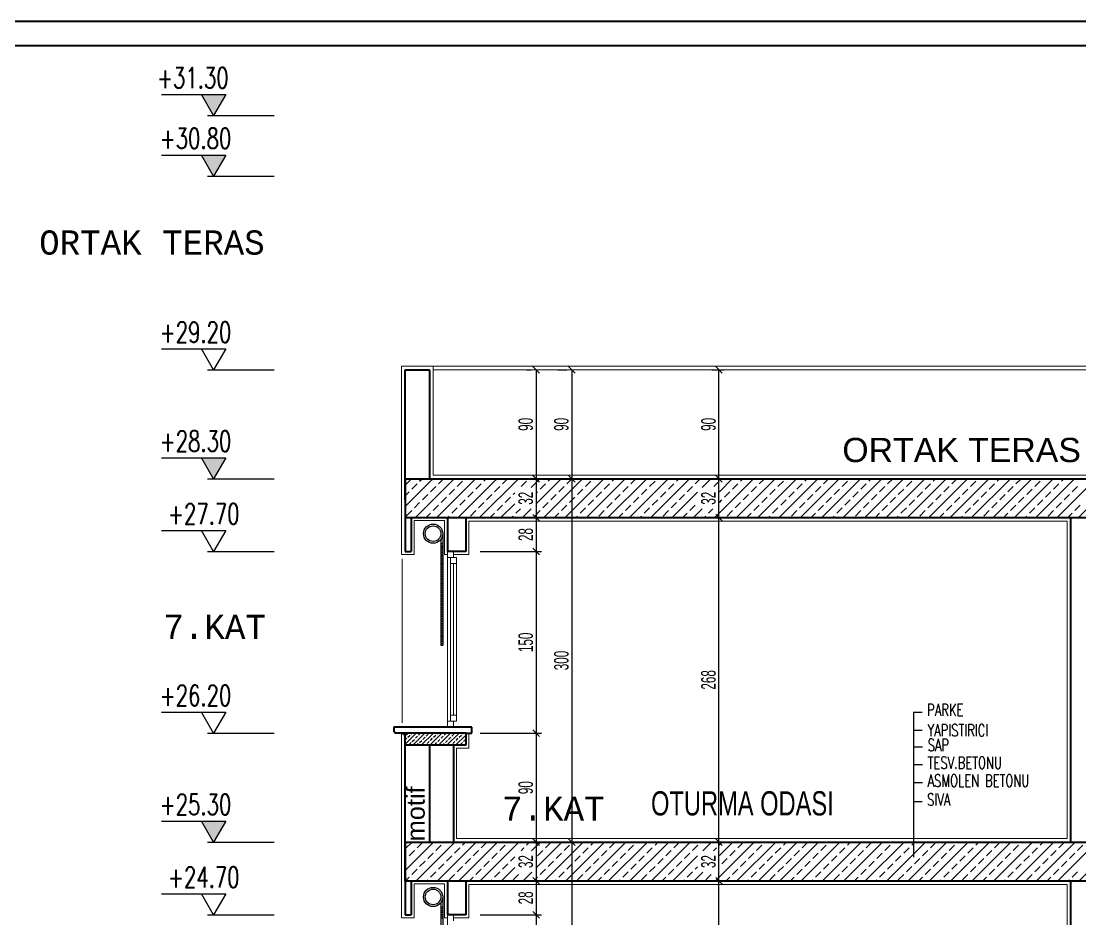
# Model space of a CAD drawing. Header units: inches. Extents: x -7543 to -822, y 102837 to 190349.
# Drawn here: x -827.5463 to -827.3713, y 102837.2912 to 102837.4395 of the extents above; entities that cross this region are included whole.
import ezdxf
from ezdxf.enums import TextEntityAlignment as Align

# ---------------------------------------------------------------- set-up
doc = ezdxf.new("R2010")
doc.units = ezdxf.units.IN
doc.header["$MEASUREMENT"] = 0
doc.layers.get('0').update_dxf_attribs({"lineweight": 25})
for name, color, linetype, lineweight, true_color in [('DUVAR', 7, 'Continuous', 35, 0xfc4642), ('PENCERE', 7, 'Continuous', 18, 0xffb360), ('TEFRİŞ', 7, 'Continuous', 25, 0x78462c)]:
    doc.layers.add(name, color=color, linetype=linetype, lineweight=lineweight, true_color=true_color)
for name, color, linetype, lineweight in [('ICOL', 55, 'Continuous', 25), ('SIVA', 150, 'Continuous', 15), ('TARAMA', 8, 'Continuous', 25), ('YAZI', 7, 'Continuous', 25)]:
    doc.layers.add(name, color=color, linetype=linetype, lineweight=lineweight)
doc.styles.add('arıal', font='arial.ttf', dxfattribs={"width": 0.7})
doc.styles.add('ISIM', font='monos.ttf', dxfattribs={"width": 1.1, "height": 200})
doc.styles.add('KAPı-PEN', font='simplex.shx', dxfattribs={"width": 0.7, "height": 10})
doc.styles.add('OLCU', font='tromand.shx', dxfattribs={"width": 0.6, "height": 12})
doc.styles.add('TURKCE', font='arial.ttf')

# ---------------------------------------------------------------- blocks, each defined once
blk = doc.blocks.new('_Oblique')
at = {"color": 0, "linetype": 'ByBlock', "lineweight": -2}
blk.add_line((-0.5, -0.5), (0.5, 0.5), dxfattribs=at)

msp = doc.modelspace()

# ---------------------------------------------------------------- hatches: boundary and pattern name
at = {"layer": 'ICOL'}
for points in [[(-827.51246, 102837.42735), (-827.51646, 102837.42735), (-827.51446, 102837.42388)], [(-827.51246, 102837.41735), (-827.51646, 102837.41735), (-827.51446, 102837.41388)], [(-827.51246, 102837.36735), (-827.51646, 102837.36735), (-827.51446, 102837.36388)], [(-827.51246, 102837.30735), (-827.51646, 102837.30735), (-827.51446, 102837.30388)]]:
    msp.add_hatch(color=2, dxfattribs=at).paths.add_polyline_path(points)

# ---------------------------------------------------------------- linework, layer by layer
at = {"layer": 'DUVAR'}
for p, q in [((-837.60507, 102837.43946), (-821.98956, 102837.43946)), ((-837.60107, 102837.43546), (-821.99356, 102837.43546)), ((-827.48279, 102837.36388), (-827.48279, 102837.38188)), ((-827.48279, 102837.38188), (-827.47879, 102837.38188)), ((-827.47879, 102837.38188), (-827.47879, 102837.36388)), ((-827.48279, 102837.36388), (-827.27379, 102837.36388)), ((-827.48279, 102837.36043), (-827.48279, 102837.36388)), ((-827.48279, 102837.36388), (-827.48279, 102837.36043)), ((-827.48279, 102837.36388), (-827.48279, 102837.35188)), ((-827.48279, 102837.35748), (-827.27379, 102837.35748)), ((-827.48179, 102837.35748), (-827.48179, 102837.35188)), ((-827.47579, 102837.35748), (-827.47579, 102837.35188)), ((-827.47279, 102837.35748), (-827.47279, 102837.35188)), ((-827.47279, 102837.35748), (-827.47279, 102837.35188)), ((-827.37279, 102837.30388), (-827.37279, 102837.35748)), ((-827.48279, 102837.35188), (-827.48179, 102837.35188)), ((-827.47279, 102837.35188), (-827.47579, 102837.35188)), ((-827.48469, 102837.32288), (-827.48469, 102837.32208)), ((-827.47179, 102837.32288), (-827.48469, 102837.32288)), ((-827.48449, 102837.32208), (-827.48469, 102837.32208)), ((-827.48449, 102837.32208), (-827.48449, 102837.32188)), ((-827.48339, 102837.32188), (-827.48449, 102837.32188)), ((-827.47279, 102837.32188), (-827.48339, 102837.32188)), ((-827.48339, 102837.32188), (-827.48339, 102837.32188)), ((-827.48279, 102837.30388), (-827.48279, 102837.32188)), ((-827.47279, 102837.32188), (-827.47279, 102837.31988)), ((-827.47279, 102837.32188), (-827.47279, 102837.32188)), ((-827.47279, 102837.32188), (-827.47279, 102837.32188)), ((-827.47279, 102837.32188), (-827.47229, 102837.32188)), ((-827.47229, 102837.32188), (-827.47179, 102837.32188)), ((-827.47179, 102837.32188), (-827.47179, 102837.32288)), ((-827.48289, 102837.32178), (-827.48329, 102837.32178)), ((-827.48289, 102837.32178), (-827.48289, 102837.32138)), ((-827.48279, 102837.32128), (-827.48279, 102837.32128)), ((-827.47279, 102837.31988), (-827.48279, 102837.31988)), ((-827.47879, 102837.31988), (-827.47879, 102837.30388)), ((-827.47479, 102837.31988), (-827.47479, 102837.30388)), ((-827.48279, 102837.29748), (-827.48279, 102837.30388)), ((-827.48279, 102837.30388), (-827.27379, 102837.30388)), ((-827.48279, 102837.30043), (-827.48279, 102837.30388)), ((-827.48279, 102837.30388), (-827.48279, 102837.30043)), ((-827.48279, 102837.30388), (-827.48279, 102837.29188)), ((-827.47879, 102837.30388), (-827.27379, 102837.30388)), ((-827.48279, 102837.29748), (-827.27379, 102837.29748)), ((-827.48279, 102837.29748), (-827.27379, 102837.29748)), ((-827.48179, 102837.29748), (-827.48179, 102837.29188)), ((-827.47579, 102837.29748), (-827.47579, 102837.29188)), ((-827.47279, 102837.29748), (-827.47279, 102837.29188)), ((-827.47279, 102837.29748), (-827.47279, 102837.29188)), ((-827.37279, 102837.24388), (-827.37279, 102837.29748)), ((-827.48279, 102837.29188), (-827.48179, 102837.29188)), ((-827.47279, 102837.29188), (-827.47579, 102837.29188))]:
    msp.add_line(p, q, dxfattribs=at)
for centre in [(-827.48329, 102837.32188), (-827.48279, 102837.32138)]:
    msp.add_arc(centre, 0.0001, 180, 270, dxfattribs=at)
at = {"layer": 'ICOL', "color": 2}
for p, q in [((-827.52308, 102837.42735), (-827.51246, 102837.42735)), ((-827.51446, 102837.42388), (-827.51646, 102837.42735)), ((-827.51246, 102837.42735), (-827.51446, 102837.42388)), ((-827.51546, 102837.42388), (-827.50446, 102837.42388)), ((-827.52308, 102837.41735), (-827.51246, 102837.41735)), ((-827.51446, 102837.41388), (-827.51646, 102837.41735)), ((-827.51246, 102837.41735), (-827.51446, 102837.41388)), ((-827.51546, 102837.41388), (-827.50446, 102837.41388)), ((-827.52308, 102837.38535), (-827.51246, 102837.38535)), ((-827.51446, 102837.38188), (-827.51646, 102837.38535)), ((-827.51246, 102837.38535), (-827.51446, 102837.38188)), ((-827.51546, 102837.38188), (-827.50446, 102837.38188)), ((-827.52308, 102837.36735), (-827.51246, 102837.36735)), ((-827.51446, 102837.36388), (-827.51646, 102837.36735)), ((-827.51246, 102837.36735), (-827.51446, 102837.36388)), ((-827.51546, 102837.36388), (-827.50446, 102837.36388)), ((-827.52308, 102837.35535), (-827.51246, 102837.35535)), ((-827.51446, 102837.35188), (-827.51646, 102837.35535)), ((-827.51246, 102837.35535), (-827.51446, 102837.35188)), ((-827.51546, 102837.35188), (-827.50446, 102837.35188)), ((-827.52308, 102837.32535), (-827.51246, 102837.32535)), ((-827.51446, 102837.32188), (-827.51646, 102837.32535)), ((-827.51246, 102837.32535), (-827.51446, 102837.32188)), ((-827.51546, 102837.32188), (-827.50446, 102837.32188)), ((-827.52308, 102837.30735), (-827.51246, 102837.30735)), ((-827.51446, 102837.30388), (-827.51646, 102837.30735)), ((-827.51246, 102837.30735), (-827.51446, 102837.30388)), ((-827.51546, 102837.30388), (-827.50446, 102837.30388)), ((-827.52308, 102837.29535), (-827.51246, 102837.29535)), ((-827.51446, 102837.29188), (-827.51646, 102837.29535)), ((-827.51246, 102837.29535), (-827.51446, 102837.29188)), ((-827.51546, 102837.29188), (-827.50446, 102837.29188))]:
    msp.add_line(p, q, dxfattribs=at)
at = {"layer": 'ICOL', "color": 53}
for p, q in [((-827.46273, 102837.38188), (-827.46197, 102837.38188)), ((-827.45758, 102837.38188), (-827.45608, 102837.38188)), ((-827.43213, 102837.38188), (-827.43009, 102837.38188)), ((-827.46273, 102837.36388), (-827.46197, 102837.36388)), ((-827.46273, 102837.36388), (-827.46197, 102837.36388)), ((-827.45758, 102837.36388), (-827.45608, 102837.36388)), ((-827.45758, 102837.36388), (-827.45608, 102837.36388)), ((-827.43242, 102837.36388), (-827.43009, 102837.36388)), ((-827.43242, 102837.36388), (-827.43009, 102837.36388)), ((-827.46403, 102837.35748), (-827.46029, 102837.35748)), ((-827.46403, 102837.35748), (-827.46029, 102837.35748)), ((-827.43252, 102837.35748), (-827.43009, 102837.35748)), ((-827.43252, 102837.35748), (-827.43009, 102837.35748)), ((-827.47039, 102837.35188), (-827.46029, 102837.35188)), ((-827.47039, 102837.35188), (-827.46029, 102837.35188)), ((-827.47039, 102837.32188), (-827.46029, 102837.32188)), ((-827.47039, 102837.32188), (-827.46029, 102837.32188)), ((-827.46151, 102837.30388), (-827.46029, 102837.30388)), ((-827.46151, 102837.30388), (-827.46029, 102837.30388)), ((-827.45764, 102837.30388), (-827.45608, 102837.30388)), ((-827.45764, 102837.30388), (-827.45608, 102837.30388)), ((-827.43412, 102837.30388), (-827.43009, 102837.30388)), ((-827.43412, 102837.30388), (-827.43009, 102837.30388)), ((-827.46163, 102837.29748), (-827.46029, 102837.29748)), ((-827.46163, 102837.29748), (-827.46029, 102837.29748)), ((-827.43421, 102837.29748), (-827.43009, 102837.29748)), ((-827.43421, 102837.29748), (-827.43009, 102837.29748)), ((-827.47039, 102837.29188), (-827.46029, 102837.29188)), ((-827.47039, 102837.29188), (-827.46029, 102837.29188))]:
    msp.add_line(p, q, dxfattribs=at)
at = {"layer": 'ICOL'}
for p, q in [((-827.46113, 102837.38188), (-827.46113, 102837.36388)), ((-827.45524, 102837.38188), (-827.45524, 102837.36388)), ((-827.43093, 102837.36388), (-827.43093, 102837.38188)), ((-827.46113, 102837.36388), (-827.46113, 102837.35748)), ((-827.45524, 102837.36388), (-827.45524, 102837.30388)), ((-827.43093, 102837.35748), (-827.43093, 102837.36388)), ((-827.46113, 102837.35748), (-827.46113, 102837.35188)), ((-827.43093, 102837.30388), (-827.43093, 102837.35748)), ((-827.46113, 102837.35188), (-827.46113, 102837.32188)), ((-827.46113, 102837.32188), (-827.46113, 102837.30388)), ((-827.46113, 102837.30388), (-827.46113, 102837.29748)), ((-827.45524, 102837.30388), (-827.45524, 102837.24388)), ((-827.43093, 102837.29748), (-827.43093, 102837.30388)), ((-827.46113, 102837.29748), (-827.46113, 102837.29188)), ((-827.43093, 102837.24388), (-827.43093, 102837.29748)), ((-827.46113, 102837.29188), (-827.46113, 102837.26188))]:
    msp.add_line(p, q, dxfattribs=at)
at = {"layer": 'PENCERE'}
for p, q in [((-827.47579, 102837.32288), (-827.47579, 102837.35188)), ((-827.47479, 102837.35088), (-827.47479, 102837.35188)), ((-827.48329, 102837.35067), (-827.48329, 102837.32357)), ((-827.47579, 102837.35088), (-827.47429, 102837.35088)), ((-827.47529, 102837.32388), (-827.47529, 102837.35088)), ((-827.47529, 102837.34988), (-827.47429, 102837.34988)), ((-827.47479, 102837.32488), (-827.47479, 102837.34988)), ((-827.47429, 102837.32388), (-827.47429, 102837.35088)), ((-827.47579, 102837.32388), (-827.47429, 102837.32388)), ((-827.47529, 102837.32488), (-827.47429, 102837.32488)), ((-827.47479, 102837.32288), (-827.47479, 102837.32388)), ((-827.47579, 102837.26288), (-827.47579, 102837.29188)), ((-827.47479, 102837.29088), (-827.47479, 102837.29188))]:
    msp.add_line(p, q, dxfattribs=at)
at = {"layer": 'SIVA'}
for p, q in [((-827.48339, 102837.38248), (-827.47819, 102837.38248)), ((-827.48339, 102837.36388), (-827.48339, 102837.38248)), ((-827.47819, 102837.38248), (-827.33679, 102837.38248)), ((-827.47819, 102837.38248), (-827.47819, 102837.36448)), ((-827.47819, 102837.38188), (-827.33679, 102837.38188)), ((-827.48339, 102837.35138), (-827.48339, 102837.36388)), ((-827.47819, 102837.36448), (-827.27259, 102837.36448)), ((-827.48129, 102837.35698), (-827.48129, 102837.35138)), ((-827.47629, 102837.35698), (-827.48129, 102837.35698)), ((-827.47629, 102837.35698), (-827.47629, 102837.35138)), ((-827.37339, 102837.35688), (-827.47229, 102837.35688)), ((-827.47229, 102837.35688), (-827.47229, 102837.35138)), ((-827.37339, 102837.30448), (-827.37339, 102837.35688)), ((-827.48339, 102837.35138), (-827.48129, 102837.35138)), ((-827.47579, 102837.35138), (-827.47629, 102837.35138)), ((-827.47229, 102837.35138), (-827.47479, 102837.35138)), ((-827.47229, 102837.32188), (-827.47229, 102837.31938)), ((-827.48339, 102837.30488), (-827.48339, 102837.32178)), ((-827.47229, 102837.31938), (-827.47429, 102837.31938)), ((-827.47429, 102837.31938), (-827.47429, 102837.30448)), ((-827.48339, 102837.29138), (-827.48339, 102837.31401)), ((-827.47429, 102837.30448), (-827.37339, 102837.30448)), ((-827.48129, 102837.29698), (-827.48129, 102837.29138)), ((-827.47629, 102837.29698), (-827.48129, 102837.29698)), ((-827.47629, 102837.29698), (-827.47629, 102837.29138)), ((-827.37339, 102837.29688), (-827.47229, 102837.29688)), ((-827.47229, 102837.29688), (-827.47229, 102837.29138)), ((-827.37339, 102837.24448), (-827.37339, 102837.29688)), ((-827.48339, 102837.29138), (-827.48129, 102837.29138)), ((-827.47579, 102837.29138), (-827.47629, 102837.29138)), ((-827.47229, 102837.29138), (-827.47479, 102837.29138))]:
    msp.add_line(p, q, dxfattribs=at)
at = {"layer": 'TARAMA'}
for p, q in [((-827.48279, 102837.36286), (-827.48177, 102837.36388)), ((-827.48279, 102837.35933), (-827.47823, 102837.36388)), ((-827.4811, 102837.35748), (-827.4747, 102837.36388)), ((-827.4804, 102837.36349), (-827.48, 102837.36388)), ((-827.47756, 102837.35748), (-827.47116, 102837.36388)), ((-827.4773, 102837.36305), (-827.47647, 102837.36388)), ((-827.47403, 102837.35748), (-827.46763, 102837.36388)), ((-827.47049, 102837.35748), (-827.46409, 102837.36388)), ((-827.46979, 102837.36349), (-827.46939, 102837.36388)), ((-827.4667, 102837.36305), (-827.46586, 102837.36388)), ((-827.46199, 102837.36245), (-827.46056, 102837.36388)), ((-827.46106, 102837.35985), (-827.45702, 102837.36388)), ((-827.45988, 102837.35748), (-827.45348, 102837.36388)), ((-827.45918, 102837.36349), (-827.45879, 102837.36388)), ((-827.45635, 102837.35748), (-827.44995, 102837.36388)), ((-827.45609, 102837.36305), (-827.45525, 102837.36388)), ((-827.45281, 102837.35748), (-827.44641, 102837.36388)), ((-827.44928, 102837.35748), (-827.44288, 102837.36388)), ((-827.44858, 102837.36349), (-827.44818, 102837.36388)), ((-827.44574, 102837.35748), (-827.43934, 102837.36388)), ((-827.44548, 102837.36305), (-827.44465, 102837.36388)), ((-827.44221, 102837.35748), (-827.43581, 102837.36388)), ((-827.43797, 102837.36349), (-827.43757, 102837.36388)), ((-827.43488, 102837.36305), (-827.43404, 102837.36388)), ((-827.43371, 102837.36245), (-827.43227, 102837.36388)), ((-827.4316, 102837.35748), (-827.4252, 102837.36388)), ((-827.43086, 102837.36176), (-827.42874, 102837.36388)), ((-827.42806, 102837.35748), (-827.42166, 102837.36388)), ((-827.42736, 102837.36349), (-827.42697, 102837.36388)), ((-827.42453, 102837.35748), (-827.41813, 102837.36388)), ((-827.42427, 102837.36305), (-827.42343, 102837.36388)), ((-827.42099, 102837.35748), (-827.41459, 102837.36388)), ((-827.41746, 102837.35748), (-827.41106, 102837.36388)), ((-827.41676, 102837.36349), (-827.41636, 102837.36388)), ((-827.41392, 102837.35748), (-827.40752, 102837.36388)), ((-827.41366, 102837.36305), (-827.41283, 102837.36388)), ((-827.41039, 102837.35748), (-827.40399, 102837.36388)), ((-827.40685, 102837.35748), (-827.40045, 102837.36388)), ((-827.40615, 102837.36349), (-827.40575, 102837.36388)), ((-827.40332, 102837.35748), (-827.39692, 102837.36388)), ((-827.40306, 102837.36305), (-827.40222, 102837.36388)), ((-827.39978, 102837.35748), (-827.39338, 102837.36388)), ((-827.39624, 102837.35748), (-827.38984, 102837.36388)), ((-827.39554, 102837.36349), (-827.39515, 102837.36388)), ((-827.39271, 102837.35748), (-827.38631, 102837.36388)), ((-827.39245, 102837.36305), (-827.39161, 102837.36388)), ((-827.38917, 102837.35748), (-827.38277, 102837.36388)), ((-827.38564, 102837.35748), (-827.37924, 102837.36388)), ((-827.38494, 102837.36349), (-827.38454, 102837.36388)), ((-827.3821, 102837.35748), (-827.3757, 102837.36388)), ((-827.38184, 102837.36305), (-827.38101, 102837.36388)), ((-827.37857, 102837.35748), (-827.37217, 102837.36388)), ((-827.37503, 102837.35748), (-827.36863, 102837.36388)), ((-827.37433, 102837.36349), (-827.37393, 102837.36388)), ((-827.3715, 102837.35748), (-827.3651, 102837.36388)), ((-827.48172, 102837.36216), (-827.48084, 102837.36305)), ((-827.47863, 102837.36172), (-827.47774, 102837.36261)), ((-827.47553, 102837.36128), (-827.47465, 102837.36216)), ((-827.47421, 102837.36261), (-827.47332, 102837.36349)), ((-827.47111, 102837.36216), (-827.47023, 102837.36305)), ((-827.46802, 102837.36172), (-827.46714, 102837.36261)), ((-827.4636, 102837.36261), (-827.46272, 102837.36349)), ((-827.46051, 102837.36216), (-827.45962, 102837.36305)), ((-827.45741, 102837.36172), (-827.45653, 102837.36261)), ((-827.45432, 102837.36128), (-827.45344, 102837.36216)), ((-827.453, 102837.36261), (-827.45211, 102837.36349)), ((-827.4499, 102837.36216), (-827.44902, 102837.36305)), ((-827.44681, 102837.36172), (-827.44592, 102837.36261)), ((-827.44371, 102837.36128), (-827.44283, 102837.36216)), ((-827.44239, 102837.36261), (-827.4415, 102837.36349)), ((-827.43929, 102837.36216), (-827.43841, 102837.36305)), ((-827.4362, 102837.36172), (-827.43532, 102837.36261)), ((-827.43178, 102837.36261), (-827.4309, 102837.36349)), ((-827.42869, 102837.36216), (-827.4278, 102837.36305)), ((-827.42559, 102837.36172), (-827.42471, 102837.36261)), ((-827.4225, 102837.36128), (-827.42162, 102837.36216)), ((-827.42118, 102837.36261), (-827.42029, 102837.36349)), ((-827.41808, 102837.36216), (-827.4172, 102837.36305)), ((-827.41499, 102837.36172), (-827.4141, 102837.36261)), ((-827.41189, 102837.36128), (-827.41101, 102837.36216)), ((-827.41057, 102837.36261), (-827.40968, 102837.36349)), ((-827.40748, 102837.36216), (-827.40659, 102837.36305)), ((-827.40438, 102837.36172), (-827.4035, 102837.36261)), ((-827.40129, 102837.36128), (-827.4004, 102837.36216)), ((-827.39996, 102837.36261), (-827.39908, 102837.36349)), ((-827.39687, 102837.36216), (-827.39598, 102837.36305)), ((-827.39377, 102837.36172), (-827.39289, 102837.36261)), ((-827.39068, 102837.36128), (-827.3898, 102837.36216)), ((-827.38936, 102837.36261), (-827.38847, 102837.36349)), ((-827.38626, 102837.36216), (-827.38538, 102837.36305)), ((-827.38317, 102837.36172), (-827.38228, 102837.36261)), ((-827.38007, 102837.36128), (-827.37919, 102837.36216)), ((-827.37875, 102837.36261), (-827.37787, 102837.36349)), ((-827.37566, 102837.36216), (-827.37477, 102837.36305)), ((-827.37256, 102837.36172), (-827.37168, 102837.36261)), ((-827.48279, 102837.36109), (-827.48216, 102837.36172)), ((-827.47995, 102837.3604), (-827.47907, 102837.36128)), ((-827.47686, 102837.35995), (-827.47598, 102837.36084)), ((-827.47377, 102837.35951), (-827.47288, 102837.3604)), ((-827.47244, 102837.36084), (-827.47156, 102837.36172)), ((-827.46935, 102837.3604), (-827.46846, 102837.36128)), ((-827.46625, 102837.35995), (-827.46537, 102837.36084)), ((-827.46493, 102837.36128), (-827.46466, 102837.36155)), ((-827.46106, 102837.36161), (-827.46095, 102837.36172)), ((-827.45874, 102837.3604), (-827.45786, 102837.36128)), ((-827.45565, 102837.35995), (-827.45476, 102837.36084)), ((-827.45255, 102837.35951), (-827.45167, 102837.3604)), ((-827.45123, 102837.36084), (-827.45034, 102837.36172)), ((-827.44813, 102837.3604), (-827.44725, 102837.36128)), ((-827.44504, 102837.35995), (-827.44416, 102837.36084)), ((-827.44195, 102837.35951), (-827.44106, 102837.3604)), ((-827.44062, 102837.36084), (-827.43974, 102837.36172)), ((-827.43867, 102837.35748), (-827.43446, 102837.3617)), ((-827.43753, 102837.3604), (-827.43664, 102837.36128)), ((-827.43086, 102837.36), (-827.43046, 102837.3604)), ((-827.43001, 102837.36084), (-827.42913, 102837.36172)), ((-827.42692, 102837.3604), (-827.42604, 102837.36128)), ((-827.42383, 102837.35995), (-827.42294, 102837.36084)), ((-827.42073, 102837.35951), (-827.41985, 102837.3604)), ((-827.41941, 102837.36084), (-827.41852, 102837.36172)), ((-827.41631, 102837.3604), (-827.41543, 102837.36128)), ((-827.41322, 102837.35995), (-827.41234, 102837.36084)), ((-827.41013, 102837.35951), (-827.40924, 102837.3604)), ((-827.4088, 102837.36084), (-827.40792, 102837.36172)), ((-827.40571, 102837.3604), (-827.40482, 102837.36128)), ((-827.40261, 102837.35995), (-827.40173, 102837.36084)), ((-827.39952, 102837.35951), (-827.39864, 102837.3604)), ((-827.39819, 102837.36084), (-827.39731, 102837.36172)), ((-827.3951, 102837.3604), (-827.39422, 102837.36128)), ((-827.39201, 102837.35995), (-827.39112, 102837.36084)), ((-827.38891, 102837.35951), (-827.38803, 102837.3604)), ((-827.38759, 102837.36084), (-827.3867, 102837.36172)), ((-827.38449, 102837.3604), (-827.38361, 102837.36128)), ((-827.3814, 102837.35995), (-827.38052, 102837.36084)), ((-827.37831, 102837.35951), (-827.37742, 102837.3604)), ((-827.37698, 102837.36084), (-827.3761, 102837.36172)), ((-827.37389, 102837.3604), (-827.373, 102837.36128)), ((-827.48261, 102837.35774), (-827.48172, 102837.35863)), ((-827.48128, 102837.35907), (-827.4804, 102837.35995)), ((-827.47819, 102837.35863), (-827.4773, 102837.35951)), ((-827.47509, 102837.35819), (-827.47421, 102837.35907)), ((-827.472, 102837.35774), (-827.47111, 102837.35863)), ((-827.47067, 102837.35907), (-827.46979, 102837.35995)), ((-827.46758, 102837.35863), (-827.4667, 102837.35951)), ((-827.46696, 102837.35748), (-827.46466, 102837.35978)), ((-827.46449, 102837.35819), (-827.46375, 102837.35892)), ((-827.46342, 102837.35748), (-827.46199, 102837.35892)), ((-827.46139, 102837.35774), (-827.46051, 102837.35863)), ((-827.46007, 102837.35907), (-827.45918, 102837.35995)), ((-827.45697, 102837.35863), (-827.45609, 102837.35951)), ((-827.45388, 102837.35819), (-827.453, 102837.35907)), ((-827.45079, 102837.35774), (-827.4499, 102837.35863)), ((-827.44946, 102837.35907), (-827.44858, 102837.35995)), ((-827.44637, 102837.35863), (-827.44548, 102837.35951)), ((-827.44327, 102837.35819), (-827.44239, 102837.35907)), ((-827.44018, 102837.35774), (-827.43929, 102837.35863)), ((-827.43885, 102837.35907), (-827.43797, 102837.35995)), ((-827.43576, 102837.35863), (-827.43488, 102837.35951)), ((-827.43514, 102837.35748), (-827.4337, 102837.35892)), ((-827.43267, 102837.35819), (-827.43193, 102837.35892)), ((-827.42957, 102837.35774), (-827.42869, 102837.35863)), ((-827.42825, 102837.35907), (-827.42736, 102837.35995)), ((-827.42515, 102837.35863), (-827.42427, 102837.35951)), ((-827.42206, 102837.35819), (-827.42118, 102837.35907)), ((-827.41897, 102837.35774), (-827.41808, 102837.35863)), ((-827.41764, 102837.35907), (-827.41676, 102837.35995)), ((-827.41455, 102837.35863), (-827.41366, 102837.35951)), ((-827.41145, 102837.35819), (-827.41057, 102837.35907)), ((-827.40836, 102837.35774), (-827.40748, 102837.35863)), ((-827.40703, 102837.35907), (-827.40615, 102837.35995)), ((-827.40394, 102837.35863), (-827.40306, 102837.35951)), ((-827.40085, 102837.35819), (-827.39996, 102837.35907)), ((-827.39775, 102837.35774), (-827.39687, 102837.35863)), ((-827.39643, 102837.35907), (-827.39554, 102837.35995)), ((-827.39333, 102837.35863), (-827.39245, 102837.35951)), ((-827.39024, 102837.35819), (-827.38936, 102837.35907)), ((-827.38715, 102837.35774), (-827.38626, 102837.35863)), ((-827.38582, 102837.35907), (-827.38494, 102837.35995)), ((-827.38273, 102837.35863), (-827.38184, 102837.35951)), ((-827.37963, 102837.35819), (-827.37875, 102837.35907)), ((-827.37654, 102837.35774), (-827.37566, 102837.35863)), ((-827.37521, 102837.35907), (-827.37433, 102837.35995)), ((-827.37212, 102837.35863), (-827.37124, 102837.35951)), ((-827.47933, 102837.35748), (-827.47863, 102837.35819)), ((-827.47579, 102837.35748), (-827.47553, 102837.35774)), ((-827.46872, 102837.35748), (-827.46802, 102837.35819)), ((-827.46519, 102837.35748), (-827.46493, 102837.35774)), ((-827.45812, 102837.35748), (-827.45741, 102837.35819)), ((-827.45458, 102837.35748), (-827.45432, 102837.35774)), ((-827.44751, 102837.35748), (-827.44681, 102837.35819)), ((-827.44397, 102837.35748), (-827.44371, 102837.35774)), ((-827.4369, 102837.35748), (-827.4362, 102837.35819)), ((-827.43337, 102837.35748), (-827.43311, 102837.35774)), ((-827.4263, 102837.35748), (-827.42559, 102837.35819)), ((-827.42276, 102837.35748), (-827.4225, 102837.35774)), ((-827.41569, 102837.35748), (-827.41499, 102837.35819)), ((-827.41215, 102837.35748), (-827.41189, 102837.35774)), ((-827.40508, 102837.35748), (-827.40438, 102837.35819)), ((-827.40155, 102837.35748), (-827.40129, 102837.35774)), ((-827.39448, 102837.35748), (-827.39377, 102837.35819)), ((-827.39094, 102837.35748), (-827.39068, 102837.35774)), ((-827.38387, 102837.35748), (-827.38317, 102837.35819)), ((-827.38033, 102837.35748), (-827.38007, 102837.35774)), ((-827.37326, 102837.35748), (-827.37256, 102837.35819)), ((-827.48279, 102837.30276), (-827.48166, 102837.30388)), ((-827.48279, 102837.29922), (-827.47813, 102837.30388)), ((-827.48099, 102837.29748), (-827.47459, 102837.30388)), ((-827.48084, 102837.30294), (-827.47995, 102837.30383)), ((-827.47774, 102837.3025), (-827.47686, 102837.30339)), ((-827.47746, 102837.29748), (-827.47106, 102837.30388)), ((-827.47642, 102837.30383), (-827.47636, 102837.30388)), ((-827.47465, 102837.30206), (-827.47377, 102837.30294)), ((-827.47392, 102837.29748), (-827.46752, 102837.30388)), ((-827.47332, 102837.30339), (-827.47283, 102837.30388)), ((-827.47039, 102837.29748), (-827.46399, 102837.30388)), ((-827.47023, 102837.30294), (-827.46935, 102837.30383)), ((-827.46714, 102837.3025), (-827.46625, 102837.30339)), ((-827.46581, 102837.30383), (-827.46575, 102837.30388)), ((-827.46365, 102837.30245), (-827.46316, 102837.30294)), ((-827.46272, 102837.30339), (-827.46222, 102837.30388)), ((-827.46189, 102837.30245), (-827.46045, 102837.30388)), ((-827.46106, 102837.29974), (-827.45692, 102837.30388)), ((-827.45978, 102837.29748), (-827.45338, 102837.30388)), ((-827.45962, 102837.30294), (-827.45874, 102837.30383)), ((-827.45653, 102837.3025), (-827.45565, 102837.30339)), ((-827.45624, 102837.29748), (-827.44984, 102837.30388)), ((-827.4552, 102837.30383), (-827.45515, 102837.30388)), ((-827.45344, 102837.30206), (-827.45255, 102837.30294)), ((-827.45271, 102837.29748), (-827.44631, 102837.30388)), ((-827.45211, 102837.30339), (-827.45161, 102837.30388)), ((-827.44917, 102837.29748), (-827.44277, 102837.30388)), ((-827.44902, 102837.30294), (-827.44813, 102837.30383)), ((-827.44592, 102837.3025), (-827.44504, 102837.30339)), ((-827.44564, 102837.29748), (-827.43924, 102837.30388)), ((-827.4446, 102837.30383), (-827.44454, 102837.30388)), ((-827.44283, 102837.30206), (-827.44195, 102837.30294)), ((-827.4421, 102837.29748), (-827.4357, 102837.30388)), ((-827.4415, 102837.30339), (-827.44101, 102837.30388)), ((-827.43841, 102837.30294), (-827.43753, 102837.30383)), ((-827.43532, 102837.3025), (-827.43443, 102837.30339)), ((-827.43399, 102837.30383), (-827.43393, 102837.30388)), ((-827.4336, 102837.30245), (-827.43217, 102837.30388)), ((-827.43183, 102837.30245), (-827.43134, 102837.30294)), ((-827.4315, 102837.29748), (-827.4251, 102837.30388)), ((-827.4309, 102837.30339), (-827.4304, 102837.30388)), ((-827.43086, 102837.30166), (-827.42863, 102837.30388)), ((-827.42796, 102837.29748), (-827.42156, 102837.30388)), ((-827.4278, 102837.30294), (-827.42692, 102837.30383)), ((-827.42471, 102837.3025), (-827.42383, 102837.30339)), ((-827.42442, 102837.29748), (-827.41802, 102837.30388)), ((-827.42339, 102837.30383), (-827.42333, 102837.30388)), ((-827.42162, 102837.30206), (-827.42073, 102837.30294)), ((-827.42089, 102837.29748), (-827.41449, 102837.30388)), ((-827.42029, 102837.30339), (-827.41979, 102837.30388)), ((-827.41735, 102837.29748), (-827.41095, 102837.30388)), ((-827.4172, 102837.30294), (-827.41631, 102837.30383)), ((-827.4141, 102837.3025), (-827.41322, 102837.30339)), ((-827.41382, 102837.29748), (-827.40742, 102837.30388)), ((-827.41278, 102837.30383), (-827.41272, 102837.30388)), ((-827.41101, 102837.30206), (-827.41013, 102837.30294)), ((-827.41028, 102837.29748), (-827.40388, 102837.30388)), ((-827.40968, 102837.30339), (-827.40919, 102837.30388)), ((-827.40675, 102837.29748), (-827.40035, 102837.30388)), ((-827.40659, 102837.30294), (-827.40571, 102837.30383)), ((-827.4035, 102837.3025), (-827.40261, 102837.30339)), ((-827.40321, 102837.29748), (-827.39681, 102837.30388)), ((-827.40217, 102837.30383), (-827.40212, 102837.30388)), ((-827.4004, 102837.30206), (-827.39952, 102837.30294)), ((-827.39968, 102837.29748), (-827.39328, 102837.30388)), ((-827.39908, 102837.30339), (-827.39858, 102837.30388)), ((-827.39614, 102837.29748), (-827.38974, 102837.30388)), ((-827.39598, 102837.30294), (-827.3951, 102837.30383)), ((-827.39289, 102837.3025), (-827.39201, 102837.30339)), ((-827.39261, 102837.29748), (-827.38621, 102837.30388)), ((-827.39157, 102837.30383), (-827.39151, 102837.30388)), ((-827.3898, 102837.30206), (-827.38891, 102837.30294)), ((-827.38907, 102837.29748), (-827.38267, 102837.30388)), ((-827.38847, 102837.30339), (-827.38797, 102837.30388)), ((-827.38553, 102837.29748), (-827.37913, 102837.30388)), ((-827.38538, 102837.30294), (-827.38449, 102837.30383)), ((-827.38228, 102837.3025), (-827.3814, 102837.30339)), ((-827.382, 102837.29748), (-827.3756, 102837.30388)), ((-827.38096, 102837.30383), (-827.3809, 102837.30388)), ((-827.37919, 102837.30206), (-827.37831, 102837.30294)), ((-827.37846, 102837.29748), (-827.37206, 102837.30388)), ((-827.37787, 102837.30339), (-827.37737, 102837.30388)), ((-827.37493, 102837.29748), (-827.36853, 102837.30388)), ((-827.37477, 102837.30294), (-827.37389, 102837.30383)), ((-827.37168, 102837.3025), (-827.37079, 102837.30339)), ((-827.37139, 102837.29748), (-827.36499, 102837.30388)), ((-827.48279, 102837.30099), (-827.48261, 102837.30118)), ((-827.48216, 102837.30162), (-827.48128, 102837.3025)), ((-827.47907, 102837.30118), (-827.47819, 102837.30206)), ((-827.47598, 102837.30073), (-827.47509, 102837.30162)), ((-827.47288, 102837.30029), (-827.472, 102837.30118)), ((-827.47156, 102837.30162), (-827.47067, 102837.3025)), ((-827.46846, 102837.30118), (-827.46758, 102837.30206)), ((-827.46537, 102837.30073), (-827.46466, 102837.30145)), ((-827.46095, 102837.30162), (-827.46007, 102837.3025)), ((-827.45786, 102837.30118), (-827.45697, 102837.30206)), ((-827.45476, 102837.30073), (-827.45388, 102837.30162)), ((-827.45167, 102837.30029), (-827.45079, 102837.30118)), ((-827.45034, 102837.30162), (-827.44946, 102837.3025)), ((-827.44725, 102837.30118), (-827.44637, 102837.30206)), ((-827.44416, 102837.30073), (-827.44327, 102837.30162)), ((-827.44106, 102837.30029), (-827.44018, 102837.30118)), ((-827.43974, 102837.30162), (-827.43885, 102837.3025)), ((-827.43857, 102837.29748), (-827.43446, 102837.3016)), ((-827.43664, 102837.30118), (-827.43576, 102837.30206)), ((-827.43046, 102837.30029), (-827.42957, 102837.30118)), ((-827.42913, 102837.30162), (-827.42825, 102837.3025)), ((-827.42604, 102837.30118), (-827.42515, 102837.30206)), ((-827.42294, 102837.30073), (-827.42206, 102837.30162)), ((-827.41985, 102837.30029), (-827.41897, 102837.30118)), ((-827.41852, 102837.30162), (-827.41764, 102837.3025)), ((-827.41543, 102837.30118), (-827.41455, 102837.30206)), ((-827.41234, 102837.30073), (-827.41145, 102837.30162)), ((-827.40924, 102837.30029), (-827.40836, 102837.30118)), ((-827.40792, 102837.30162), (-827.40703, 102837.3025)), ((-827.40482, 102837.30118), (-827.40394, 102837.30206)), ((-827.40173, 102837.30073), (-827.40085, 102837.30162)), ((-827.39864, 102837.30029), (-827.39775, 102837.30118)), ((-827.39731, 102837.30162), (-827.39643, 102837.3025)), ((-827.39422, 102837.30118), (-827.39333, 102837.30206)), ((-827.39112, 102837.30073), (-827.39024, 102837.30162)), ((-827.38803, 102837.30029), (-827.38715, 102837.30118)), ((-827.3867, 102837.30162), (-827.38582, 102837.3025)), ((-827.38361, 102837.30118), (-827.38273, 102837.30206)), ((-827.38052, 102837.30073), (-827.37963, 102837.30162)), ((-827.37742, 102837.30029), (-827.37654, 102837.30118)), ((-827.3761, 102837.30162), (-827.37521, 102837.3025)), ((-827.373, 102837.30118), (-827.37212, 102837.30206)), ((-827.48172, 102837.29852), (-827.48084, 102837.29941)), ((-827.4804, 102837.29985), (-827.47951, 102837.30073)), ((-827.4773, 102837.29941), (-827.47642, 102837.30029)), ((-827.47421, 102837.29897), (-827.47332, 102837.29985)), ((-827.47111, 102837.29852), (-827.47023, 102837.29941)), ((-827.46979, 102837.29985), (-827.46891, 102837.30073)), ((-827.46685, 102837.29748), (-827.46466, 102837.29968)), ((-827.4667, 102837.29941), (-827.46581, 102837.30029)), ((-827.46051, 102837.29852), (-827.45962, 102837.29941)), ((-827.45918, 102837.29985), (-827.4583, 102837.30073)), ((-827.45609, 102837.29941), (-827.4552, 102837.30029)), ((-827.453, 102837.29897), (-827.45211, 102837.29985)), ((-827.4499, 102837.29852), (-827.44902, 102837.29941)), ((-827.44858, 102837.29985), (-827.44769, 102837.30073)), ((-827.44548, 102837.29941), (-827.4446, 102837.30029)), ((-827.44239, 102837.29897), (-827.4415, 102837.29985)), ((-827.43929, 102837.29852), (-827.43841, 102837.29941)), ((-827.43797, 102837.29985), (-827.43709, 102837.30073)), ((-827.43488, 102837.29941), (-827.43446, 102837.29983)), ((-827.42869, 102837.29852), (-827.4278, 102837.29941)), ((-827.42736, 102837.29985), (-827.42648, 102837.30073)), ((-827.42427, 102837.29941), (-827.42339, 102837.30029)), ((-827.42118, 102837.29897), (-827.42029, 102837.29985)), ((-827.41808, 102837.29852), (-827.4172, 102837.29941)), ((-827.41676, 102837.29985), (-827.41587, 102837.30073)), ((-827.41366, 102837.29941), (-827.41278, 102837.30029)), ((-827.41057, 102837.29897), (-827.40968, 102837.29985)), ((-827.40748, 102837.29852), (-827.40659, 102837.29941)), ((-827.40615, 102837.29985), (-827.40527, 102837.30073)), ((-827.40306, 102837.29941), (-827.40217, 102837.30029)), ((-827.39996, 102837.29897), (-827.39908, 102837.29985)), ((-827.39687, 102837.29852), (-827.39598, 102837.29941)), ((-827.39554, 102837.29985), (-827.39466, 102837.30073)), ((-827.39245, 102837.29941), (-827.39157, 102837.30029)), ((-827.38936, 102837.29897), (-827.38847, 102837.29985)), ((-827.38626, 102837.29852), (-827.38538, 102837.29941)), ((-827.38494, 102837.29985), (-827.38405, 102837.30073)), ((-827.38184, 102837.29941), (-827.38096, 102837.30029)), ((-827.37875, 102837.29897), (-827.37787, 102837.29985)), ((-827.37566, 102837.29852), (-827.37477, 102837.29941)), ((-827.37433, 102837.29985), (-827.37345, 102837.30073)), ((-827.48276, 102837.29748), (-827.48216, 102837.29808)), ((-827.47923, 102837.29748), (-827.47907, 102837.29764)), ((-827.47863, 102837.29808), (-827.47774, 102837.29897)), ((-827.47553, 102837.29764), (-827.47465, 102837.29852)), ((-827.47215, 102837.29748), (-827.47156, 102837.29808)), ((-827.46862, 102837.29748), (-827.46846, 102837.29764)), ((-827.46802, 102837.29808), (-827.46714, 102837.29897)), ((-827.46493, 102837.29764), (-827.46404, 102837.29852)), ((-827.46332, 102837.29748), (-827.46188, 102837.29892)), ((-827.46155, 102837.29748), (-827.46095, 102837.29808)), ((-827.45801, 102837.29748), (-827.45786, 102837.29764)), ((-827.45741, 102837.29808), (-827.45653, 102837.29897)), ((-827.45432, 102837.29764), (-827.45344, 102837.29852)), ((-827.45094, 102837.29748), (-827.45034, 102837.29808)), ((-827.44741, 102837.29748), (-827.44725, 102837.29764)), ((-827.44681, 102837.29808), (-827.44592, 102837.29897)), ((-827.44371, 102837.29764), (-827.44283, 102837.29852)), ((-827.44033, 102837.29748), (-827.43974, 102837.29808)), ((-827.4368, 102837.29748), (-827.43664, 102837.29764)), ((-827.4362, 102837.29808), (-827.43532, 102837.29897)), ((-827.43503, 102837.29748), (-827.4336, 102837.29892)), ((-827.43311, 102837.29764), (-827.43222, 102837.29852)), ((-827.42973, 102837.29748), (-827.42913, 102837.29808)), ((-827.42619, 102837.29748), (-827.42604, 102837.29764)), ((-827.42559, 102837.29808), (-827.42471, 102837.29897)), ((-827.4225, 102837.29764), (-827.42162, 102837.29852)), ((-827.41912, 102837.29748), (-827.41852, 102837.29808)), ((-827.41559, 102837.29748), (-827.41543, 102837.29764)), ((-827.41499, 102837.29808), (-827.4141, 102837.29897)), ((-827.41189, 102837.29764), (-827.41101, 102837.29852)), ((-827.40852, 102837.29748), (-827.40792, 102837.29808)), ((-827.40498, 102837.29748), (-827.40482, 102837.29764)), ((-827.40438, 102837.29808), (-827.4035, 102837.29897)), ((-827.40129, 102837.29764), (-827.4004, 102837.29852)), ((-827.39791, 102837.29748), (-827.39731, 102837.29808)), ((-827.39437, 102837.29748), (-827.39422, 102837.29764)), ((-827.39377, 102837.29808), (-827.39289, 102837.29897)), ((-827.39068, 102837.29764), (-827.3898, 102837.29852)), ((-827.3873, 102837.29748), (-827.3867, 102837.29808)), ((-827.38377, 102837.29748), (-827.38361, 102837.29764)), ((-827.38317, 102837.29808), (-827.38228, 102837.29897)), ((-827.38007, 102837.29764), (-827.37919, 102837.29852)), ((-827.3767, 102837.29748), (-827.3761, 102837.29808)), ((-827.37316, 102837.29748), (-827.373, 102837.29764)), ((-827.37256, 102837.29808), (-827.37168, 102837.29897))]:
    msp.add_line(p, q, dxfattribs=at)
at = {"layer": 'TEFRİŞ'}
for p, q in [((-827.47689, 102837.3539), (-827.47689, 102837.3364)), ((-827.47659, 102837.35483), (-827.47659, 102837.3364)), ((-827.47689, 102837.3532), (-827.47659, 102837.3532)), ((-827.47689, 102837.3529), (-827.47659, 102837.3529)), ((-827.47689, 102837.3526), (-827.47659, 102837.3526)), ((-827.47689, 102837.3523), (-827.47659, 102837.3523)), ((-827.47689, 102837.352), (-827.47659, 102837.352)), ((-827.47689, 102837.3517), (-827.47659, 102837.3517)), ((-827.47689, 102837.3514), (-827.47659, 102837.3514)), ((-827.47689, 102837.3511), (-827.47659, 102837.3511)), ((-827.47689, 102837.3508), (-827.47659, 102837.3508)), ((-827.47689, 102837.3505), (-827.47659, 102837.3505)), ((-827.47689, 102837.3502), (-827.47659, 102837.3502)), ((-827.47689, 102837.3499), (-827.47659, 102837.3499)), ((-827.47689, 102837.3496), (-827.47659, 102837.3496)), ((-827.47689, 102837.3493), (-827.47659, 102837.3493)), ((-827.47689, 102837.349), (-827.47659, 102837.349)), ((-827.47689, 102837.3487), (-827.47659, 102837.3487)), ((-827.47689, 102837.3484), (-827.47659, 102837.3484)), ((-827.47689, 102837.3481), (-827.47659, 102837.3481)), ((-827.47689, 102837.3478), (-827.47659, 102837.3478)), ((-827.47689, 102837.3475), (-827.47659, 102837.3475)), ((-827.47689, 102837.3472), (-827.47659, 102837.3472)), ((-827.47689, 102837.3469), (-827.47659, 102837.3469)), ((-827.47689, 102837.3466), (-827.47659, 102837.3466)), ((-827.47689, 102837.3463), (-827.47659, 102837.3463)), ((-827.47689, 102837.346), (-827.47659, 102837.346)), ((-827.47689, 102837.3457), (-827.47659, 102837.3457)), ((-827.47689, 102837.3454), (-827.47659, 102837.3454)), ((-827.47689, 102837.3451), (-827.47659, 102837.3451)), ((-827.47689, 102837.3448), (-827.47659, 102837.3448)), ((-827.47689, 102837.3445), (-827.47659, 102837.3445)), ((-827.47689, 102837.3442), (-827.47659, 102837.3442)), ((-827.47689, 102837.3439), (-827.47659, 102837.3439)), ((-827.47689, 102837.3436), (-827.47659, 102837.3436)), ((-827.47689, 102837.3433), (-827.47659, 102837.3433)), ((-827.47689, 102837.343), (-827.47659, 102837.343)), ((-827.47689, 102837.3427), (-827.47659, 102837.3427)), ((-827.47689, 102837.3424), (-827.47659, 102837.3424)), ((-827.47689, 102837.3421), (-827.47659, 102837.3421)), ((-827.47689, 102837.3418), (-827.47659, 102837.3418)), ((-827.47689, 102837.3415), (-827.47659, 102837.3415)), ((-827.47689, 102837.3412), (-827.47659, 102837.3412)), ((-827.47689, 102837.3409), (-827.47659, 102837.3409)), ((-827.47689, 102837.3406), (-827.47659, 102837.3406)), ((-827.47689, 102837.3403), (-827.47659, 102837.3403)), ((-827.47689, 102837.34), (-827.47659, 102837.34)), ((-827.47689, 102837.3397), (-827.47659, 102837.3397)), ((-827.47689, 102837.3394), (-827.47659, 102837.3394)), ((-827.47689, 102837.3391), (-827.47659, 102837.3391)), ((-827.47689, 102837.3388), (-827.47659, 102837.3388)), ((-827.47689, 102837.3385), (-827.47659, 102837.3385)), ((-827.47689, 102837.3382), (-827.47659, 102837.3382)), ((-827.47689, 102837.3379), (-827.47659, 102837.3379)), ((-827.47689, 102837.3376), (-827.47659, 102837.3376)), ((-827.47689, 102837.3373), (-827.47659, 102837.3373)), ((-827.47689, 102837.337), (-827.47659, 102837.337)), ((-827.47689, 102837.3367), (-827.47659, 102837.3367)), ((-827.47689, 102837.3364), (-827.47659, 102837.3364)), ((-827.48279, 102837.32147), (-827.48238, 102837.32188)), ((-827.48279, 102837.32006), (-827.48096, 102837.32188)), ((-827.48181, 102837.32174), (-827.48167, 102837.32188)), ((-827.48155, 102837.31988), (-827.47955, 102837.32188)), ((-827.48057, 102837.32157), (-827.48026, 102837.32188)), ((-827.48014, 102837.31988), (-827.47814, 102837.32188)), ((-827.47872, 102837.31988), (-827.47672, 102837.32188)), ((-827.47757, 102837.32174), (-827.47743, 102837.32188)), ((-827.47731, 102837.31988), (-827.47531, 102837.32188)), ((-827.47633, 102837.32157), (-827.47601, 102837.32188)), ((-827.47589, 102837.31988), (-827.47389, 102837.32188)), ((-827.47333, 102837.32174), (-827.47319, 102837.32188)), ((-827.48279, 102837.32076), (-827.48252, 102837.32104)), ((-827.48234, 102837.32121), (-827.48199, 102837.32157)), ((-827.48217, 102837.31998), (-827.48181, 102837.32033)), ((-827.48164, 102837.32051), (-827.48128, 102837.32086)), ((-827.4811, 102837.32104), (-827.48075, 102837.32139)), ((-827.48084, 102837.31988), (-827.48057, 102837.32015)), ((-827.4804, 102837.32033), (-827.48004, 102837.32068)), ((-827.47987, 102837.32086), (-827.47951, 102837.32121)), ((-827.47934, 102837.32139), (-827.47898, 102837.32174)), ((-827.47916, 102837.32015), (-827.47881, 102837.32051)), ((-827.47863, 102837.32068), (-827.47828, 102837.32104)), ((-827.4781, 102837.32121), (-827.47775, 102837.32157)), ((-827.47792, 102837.31998), (-827.47757, 102837.32033)), ((-827.47739, 102837.32051), (-827.47704, 102837.32086)), ((-827.47686, 102837.32104), (-827.47651, 102837.32139)), ((-827.4766, 102837.31988), (-827.47633, 102837.32015)), ((-827.47615, 102837.32033), (-827.4758, 102837.32068)), ((-827.47562, 102837.32086), (-827.47527, 102837.32121)), ((-827.47509, 102837.32139), (-827.47474, 102837.32174)), ((-827.47492, 102837.32015), (-827.47456, 102837.32051)), ((-827.47448, 102837.31988), (-827.47279, 102837.32157)), ((-827.47439, 102837.32068), (-827.47403, 102837.32104)), ((-827.47386, 102837.32121), (-827.4735, 102837.32157)), ((-827.47368, 102837.31998), (-827.47333, 102837.32033)), ((-827.47315, 102837.32051), (-827.4728, 102837.32086)), ((-827.47307, 102837.31988), (-827.47279, 102837.32016)), ((-827.47943, 102837.31988), (-827.47934, 102837.31998)), ((-827.47519, 102837.31988), (-827.47509, 102837.31998)), ((-827.47689, 102837.2939), (-827.47689, 102837.2764)), ((-827.47659, 102837.29483), (-827.47659, 102837.2764)), ((-827.47689, 102837.2932), (-827.47659, 102837.2932)), ((-827.47689, 102837.2929), (-827.47659, 102837.2929)), ((-827.47689, 102837.2926), (-827.47659, 102837.2926)), ((-827.47689, 102837.2923), (-827.47659, 102837.2923)), ((-827.47689, 102837.292), (-827.47659, 102837.292)), ((-827.47689, 102837.2917), (-827.47659, 102837.2917)), ((-827.47689, 102837.2914), (-827.47659, 102837.2914))]:
    msp.add_line(p, q, dxfattribs=at)
for centre, radius in [((-827.47818, 102837.35483), 0.00159), ((-827.47818, 102837.35483), 0.00129), ((-827.47818, 102837.29483), 0.00159), ((-827.47818, 102837.29483), 0.00129)]:
    msp.add_circle(centre, radius, dxfattribs=at)
at = {"layer": 'YAZI'}
for p, q in [((-827.39877, 102837.32537), (-827.39736, 102837.32537)), ((-827.39877, 102837.32537), (-827.39877, 102837.30142)), ((-827.39877, 102837.32237), (-827.39736, 102837.32237)), ((-827.39869, 102837.31961), (-827.39728, 102837.31961)), ((-827.39869, 102837.31668), (-827.39728, 102837.31668)), ((-827.39869, 102837.31372), (-827.39728, 102837.31372)), ((-827.39877, 102837.3106), (-827.39736, 102837.3106))]:
    msp.add_line(p, q, dxfattribs=at)

# ---------------------------------------------------------------- block references
at = {"layer": 'ICOL', "xscale": 0.001080000001820736, "yscale": 0.001080000001820736, "zscale": 0.001080000001820736}
for p, rotation in [((-827.46113, 102837.38188), 90), ((-827.45524, 102837.38188), 90), ((-827.43093, 102837.38188), 90), ((-827.46113, 102837.36388), 90), ((-827.46113, 102837.36388), 270), ((-827.45524, 102837.36388), 90), ((-827.45524, 102837.36388), 270), ((-827.43093, 102837.36388), 270), ((-827.43093, 102837.36388), 90), ((-827.46113, 102837.35748), 90), ((-827.46113, 102837.35748), 270), ((-827.43093, 102837.35748), 270), ((-827.43093, 102837.35748), 90), ((-827.46113, 102837.35188), 90), ((-827.46113, 102837.35188), 270), ((-827.46113, 102837.32188), 90), ((-827.46113, 102837.32188), 270), ((-827.46113, 102837.30388), 90), ((-827.46113, 102837.30388), 270), ((-827.45524, 102837.30388), 90), ((-827.45524, 102837.30388), 270), ((-827.43093, 102837.30388), 270), ((-827.43093, 102837.30388), 90), ((-827.46113, 102837.29748), 90), ((-827.46113, 102837.29748), 270), ((-827.43093, 102837.29748), 270), ((-827.43093, 102837.29748), 90), ((-827.46113, 102837.29188), 90), ((-827.46113, 102837.29188), 270)]:
    msp.add_blockref('_Oblique', p, dxfattribs=dict(at, rotation=rotation))

# ---------------------------------------------------------------- texts
at = {"layer": 'ICOL', "char_height": 0.0024, "attachment_point": 5, "rotation": 90, "style": 'OLCU'}
for s, insert in [('\\A1;90', (-827.46286, 102837.37288)), ('\\A1;90', (-827.45697, 102837.37288)), ('\\A1;90', (-827.43266, 102837.37288)), ('\\A1;32', (-827.46286, 102837.36068)), ('\\A1;32', (-827.43266, 102837.36068)), ('\\A1;28', (-827.46286, 102837.35468)), ('\\A1;150', (-827.46286, 102837.33688)), ('\\A1;300', (-827.45697, 102837.33388)), ('\\A1;268', (-827.43266, 102837.33068)), ('\\A1;90', (-827.46286, 102837.31288)), ('\\A1;32', (-827.46286, 102837.30068)), ('\\A1;32', (-827.43266, 102837.30068)), ('\\A1;28', (-827.46286, 102837.29468))]:
    msp.add_mtext(s, dxfattribs=dict(at, insert=insert))
at = {"layer": 'ICOL', "color": 2, "style": 'KAPı-PEN', "width": 0.7}
for tag, p in [('+31.30', (-827.5179, 102837.42842)), ('+30.80', (-827.51745, 102837.41842)), ('+29.20', (-827.51745, 102837.38642)), ('+28.30', (-827.51745, 102837.36842)), ('+27.70', (-827.51609, 102837.35642)), ('+26.20', (-827.51745, 102837.32642)), ('+25.30', (-827.51745, 102837.30842)), ('+24.70', (-827.51609, 102837.29642))]:
    msp.add_attdef(tag, text='+17.50', height=0.0034, dxfattribs=at).set_placement(p, align=Align.CENTER)
at = {"layer": 'YAZI'}
for s, style, p in [('ORTAK TERAS', 'ISIM', (-827.54329, 102837.40091)), ('ORTAK TERAS', 'TURKCE', (-827.41054, 102837.36665)), ('7.KAT', 'ISIM', (-827.52276, 102837.33744)), ('7.KAT', 'ISIM', (-827.46677, 102837.30741))]:
    msp.add_text(s, height=0.004, dxfattribs=dict(at, style=style)).set_placement(p)
at = {"layer": 'YAZI', "width": 0.7}
for s, height, style, p in [('PARKE', 0.002, 'KAPı-PEN', (-827.39653, 102837.32472)), ('YAPISTIRICI', 0.002, 'KAPı-PEN', (-827.39645, 102837.32136)), ('SAP', 0.002, 'KAPı-PEN', (-827.39645, 102837.31892)), ('TESV.BETONU', 0.002, 'KAPı-PEN', (-827.39645, 102837.316)), ('ASMOLEN BETONU', 0.002, 'KAPı-PEN', (-827.39645, 102837.31303)), ('OTURMA ODASI', 0.004, 'arıal', (-827.44216, 102837.30829)), ('SIVA', 0.002, 'KAPı-PEN', (-827.39653, 102837.30991))]:
    msp.add_text(s, height=height, dxfattribs=dict(at, style=style)).set_placement(p)
at = {"layer": 'YAZI', "style": 'TURKCE'}
msp.add_text('motif', height=0.003, rotation=90, dxfattribs=at).set_placement((-827.47957, 102837.30401, -0.01168))

doc.saveas('drawing.dxf')
